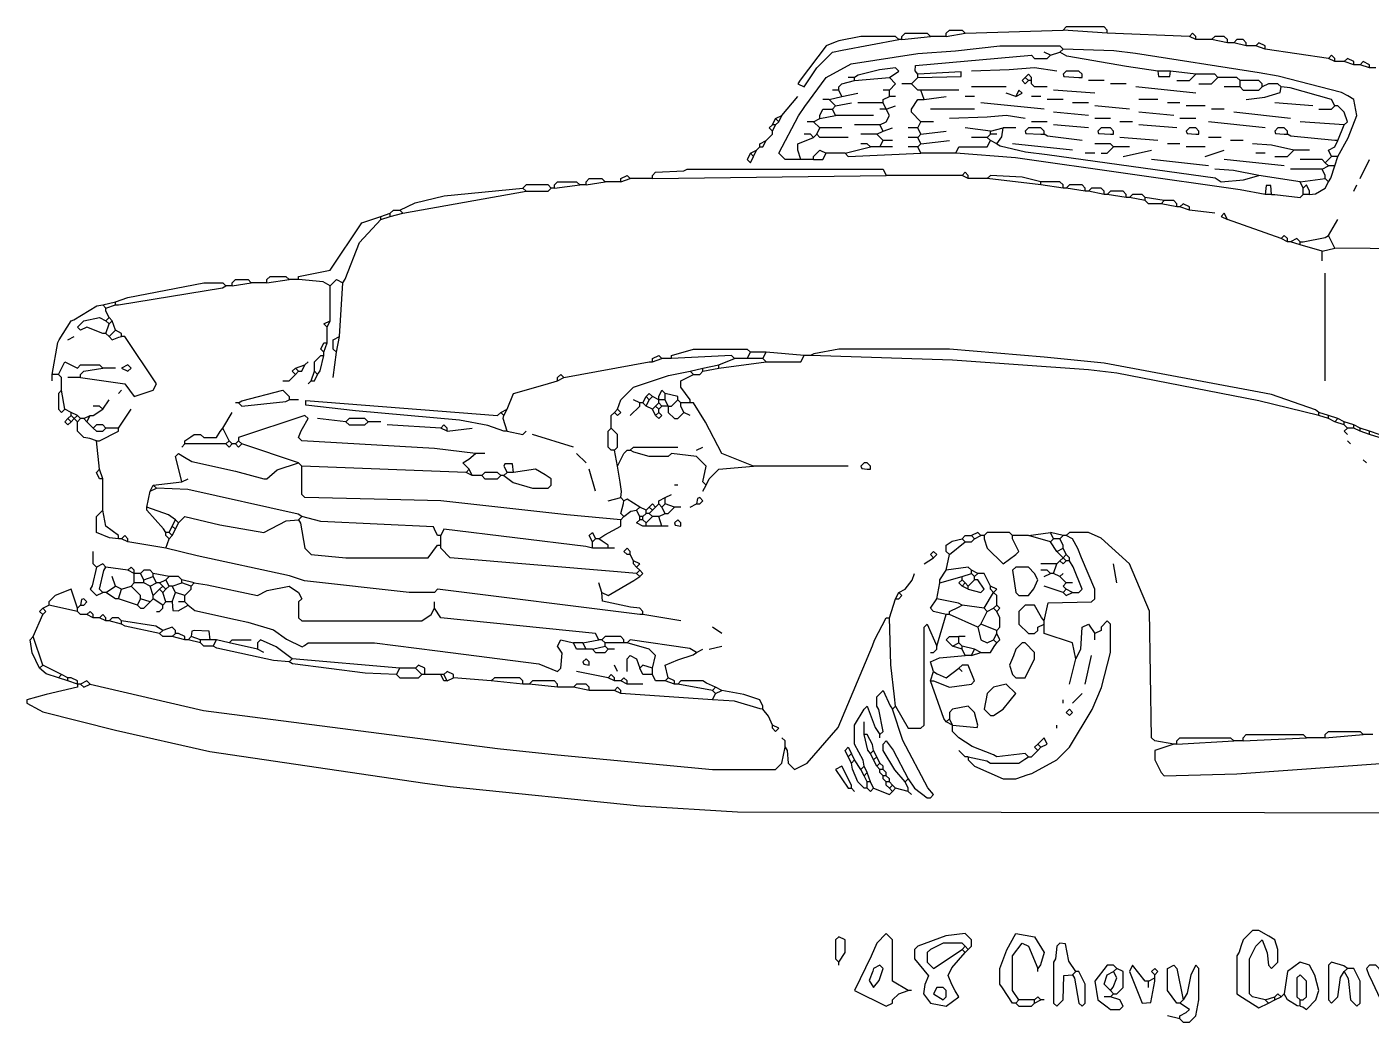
# Model space of a CAD drawing. Extents: x 11 to 752, y 55 to 370.
# Drawn here: x 11 to 436.5, y 55 to 370 of the extents above; entities that cross this region are included whole.
import ezdxf

# ---------------------------------------------------------------- set-up
doc = ezdxf.new("R2010")
doc.units = 0
doc.layers.get('0').update_dxf_attribs({"linetype": 'CONTINUOUS'})

msp = doc.modelspace()

# ---------------------------------------------------------------- linework, layer by layer
at = {"color": 7, "linetype": 'CONTINUOUS'}
for points in [[(287, 366), (286, 367), (275, 367), (268.06, 365.58), (266.9, 365.2), (264, 364), (255.8, 353.1), (255, 352), (257, 351), (261, 357), (266, 362), (269.076923, 362.615385), (287, 366)], [(288, 366), (287, 366)], [(288, 366), (288, 367), (289, 368), (296, 368), (297, 367)], [(288, 366), (297, 367)], [(302, 367), (297, 367)], [(302, 367), (302, 368), (303, 369), (307, 369), (308, 368)], [(302, 367), (308, 368)], [(308, 368), (339, 369)], [(353, 368), (353, 369), (352, 370), (340, 370), (339, 369)], [(353, 368), (339, 369)], [(379, 367), (353, 368)], [(381, 366), (381, 367), (380, 368), (379, 367)], [(381, 366), (379, 367)], [(386, 366), (381, 366)], [(391, 365), (391, 366), (390, 367), (387, 367), (386, 366)], [(391, 365), (386, 366)], [(397, 364), (397, 365), (396, 366), (394, 366), (393, 365)], [(256, 328), (255, 328), (251, 328), (249, 330), (255.230769, 341.846154), (257.230769, 344.846154), (264, 354), (271.9, 358.3), (293.035294, 361.541176), (304.964706, 362.458824), (319, 364), (338, 364), (339, 363)], [(335, 361), (333, 362)], [(335, 361), (338, 362)], [(338, 362), (339, 363)], [(369, 356), (359.044554, 357.445545), (340.176471, 360.705882), (338, 362)], [(426, 329), (429.2, 334.9), (432, 342), (431, 347), (429.1, 348.2), (427.1, 349.2), (407.076923, 354.384615), (401.067568, 355.405405), (361.946154, 361.569231), (355.053846, 362.430769), (339, 363)], [(393, 365), (391, 365)], [(397, 364), (393, 365)], [(400, 364), (397, 364)], [(403, 363), (403, 364), (401, 365), (400, 364)], [(403, 363), (400, 364)], [(423, 360), (403, 363)], [(293, 355), (292.2, 356.1), (292.25, 357.75), (329, 361), (330, 360), (334, 360), (335, 361)], [(425, 359), (425, 360), (424, 361), (423, 360)], [(425, 359), (423, 360)], [(428, 359), (425, 359)], [(431, 358), (431, 359), (429, 360), (428, 359)], [(431, 358), (428, 359)], [(433, 358), (431, 358)], [(436, 357), (436, 358), (434, 359), (433, 358)], [(436, 357), (433, 358)], [(273, 354), (271, 354)], [(284, 354), (287, 356), (286, 357), (280.923077, 356.384615), (274.1, 354.7), (273, 354)], [(273, 353), (273, 354)], [(273, 353), (284, 354)], [(284, 350), (286, 352), (284, 354)], [(291, 352), (293, 354)], [(293, 354), (306.75, 354.25), (306.75, 355.75), (293, 355)], [(293, 354), (293, 355)], [(337, 356), (330, 357), (321.964706, 356.458824), (310, 356)], [(327, 354), (326, 353), (327, 352), (328, 353)], [(329, 354), (328, 355), (327, 354)], [(328, 353), (327, 354)], [(329, 353), (329, 354)], [(345, 354), (345, 355), (344, 356), (340, 356), (339, 355), (339.25, 354.25), (344, 354), (345, 354)], [(373, 356), (369, 356)], [(369, 356), (369.25, 354.25), (372.75, 354.25), (373, 356)], [(381, 355), (373, 356)], [(375, 353), (379, 353), (381, 355)], [(388, 354), (387, 355), (381, 355)], [(382, 352), (386, 352), (388, 354)], [(395, 353), (394, 354), (388, 354)], [(438, 357), (436, 357)], [(268, 350), (266, 350)], [(268, 350), (268, 351), (269, 352), (273, 353)], [(269, 348), (268, 350)], [(269, 348), (274, 349)], [(284, 350), (282, 350)], [(284, 348), (284, 350)], [(291, 352), (288, 352)], [(294, 350), (293, 350), (291, 352)], [(306, 350), (294, 350)], [(295, 347), (294, 350)], [(321, 351), (310, 351)], [(324, 348), (321, 349)], [(324, 348), (326, 349), (325, 350), (324, 348)], [(329, 353), (328, 353)], [(334, 351), (330, 351), (329, 352), (329, 353)], [(349, 349), (336, 350)], [(352, 353), (347, 353)], [(359, 352), (354, 352)], [(381, 349), (362, 351)], [(395, 351), (390, 351)], [(395, 351), (395, 353)], [(402, 351), (402, 352), (401, 353), (395, 353)], [(395, 351), (396, 350), (401, 350), (402, 351)], [(397, 347), (402.823529, 347.705882), (407.75, 349.25), (408, 351)], [(408, 351), (407, 352), (404, 352), (402, 351)], [(425, 345), (424, 347), (410.9, 350.7), (408, 351)], [(250, 342), (255, 348)], [(265, 347), (263, 347)], [(265, 347), (269, 348)], [(266, 344), (267, 345)], [(267, 345), (272, 346)], [(282, 346), (274, 346)], [(282, 346), (282, 347), (284, 348)], [(283, 344), (282, 346)], [(283, 344), (286, 345)], [(286, 348), (284, 348)], [(294, 340), (291, 343), (291, 344), (293, 347), (295, 347)], [(295, 347), (302, 348)], [(311, 348), (308, 348)], [(333, 344), (313, 346)], [(332, 348), (329, 348)], [(339, 347), (334, 347)], [(347, 346), (342, 346)], [(360, 344), (349, 345)], [(369, 347), (363, 347)], [(376, 346), (372, 346)], [(384, 345), (378, 345)], [(418, 345), (406, 346)], [(420, 344), (424, 344), (425, 345)], [(428, 339), (429, 340), (428, 343), (426, 345), (425, 345)], [(247, 339), (248, 341)], [(248, 341), (250, 342)], [(249, 340), (248, 341)], [(249, 340), (250, 342)], [(260, 340), (262, 341)], [(262, 341), (262, 342), (263, 344), (266, 344)], [(262, 341), (267, 342)], [(267, 342), (266, 344)], [(279, 342), (267, 342)], [(283, 344), (281, 344)], [(281, 339), (283, 340), (284, 342), (283, 344)], [(311, 344), (297, 344)], [(327, 341), (321, 342), (314.964706, 341.458824), (303, 341)], [(347, 342), (336, 343)], [(354, 341), (349, 341)], [(374, 342), (363, 343)], [(381, 341), (376, 341)], [(390, 344), (386, 344)], [(411, 341), (393, 343)], [(245, 334), (247, 336), (247, 337)], [(247, 337), (246, 338), (247, 339)], [(248, 339), (247, 339)], [(247, 337), (248, 339)], [(248, 339), (249, 340)], [(260, 340), (258, 340)], [(262, 338), (260, 340)], [(261, 336), (262, 338)], [(269, 338), (262, 338)], [(281, 339), (273, 339)], [(280, 336), (282, 337)], [(282, 337), (281, 339)], [(282, 337), (285, 338)], [(293, 338), (290, 338)], [(293, 338), (294, 340)], [(294, 336), (293, 338)], [(298, 340), (294, 340)], [(294, 336), (302, 337)], [(316, 337), (308, 338)], [(316, 337), (320, 338)], [(316, 336), (316, 337)], [(318, 333), (319.6, 335.2), (320, 338)], [(324, 338), (320, 338)], [(333, 336), (333, 337), (332, 338), (328, 338), (327, 337), (327.25, 336.25), (332, 336), (333, 336)], [(334, 340), (329, 340)], [(347, 338), (336, 339)], [(355, 336), (355, 337), (354, 338), (351, 338), (350, 337), (350.25, 336.25), (354, 336), (355, 336)], [(361, 340), (357, 340)], [(375, 338), (363, 339)], [(382, 336), (382, 337), (381, 338), (379, 338), (378, 337), (378.25, 336.25), (381, 336), (382, 336)], [(403, 338), (385, 340)], [(410, 336), (410, 337), (409, 338), (407, 338), (406, 337), (406.25, 336.25), (409, 336), (410, 336)], [(428, 339), (414, 340)], [(426, 334), (428, 339)], [(242, 331), (243, 332)], [(243, 332), (243, 333), (245, 334)], [(243, 332), (244, 332), (245, 334)], [(256, 328), (255, 331), (255, 333), (260, 335)], [(260, 335), (259, 336), (257, 336)], [(260, 335), (261, 336)], [(271, 335), (262, 335), (261, 336)], [(270, 330), (278, 332)], [(280, 336), (275, 336)], [(278, 332), (277, 333), (275, 333)], [(281, 332), (278, 332)], [(282, 334), (280, 336)], [(281, 332), (282, 334)], [(285, 332), (281, 332)], [(285, 334), (282, 334)], [(293, 335), (290, 335)], [(293, 332), (290, 332)], [(293, 335), (294, 336)], [(294, 333), (293, 335)], [(293, 332), (294, 333)], [(294, 330), (293, 332)], [(294, 333), (303, 334)], [(305, 330), (306, 332), (315, 332), (316, 334)], [(315, 335), (310, 335)], [(315, 335), (316, 336)], [(316, 334), (315, 335)], [(318, 336), (316, 336)], [(318, 333), (316, 334)], [(318, 333), (319.1, 332.3), (327.053846, 330.430769), (333.946154, 329.569231), (387.1, 322.2), (389, 321), (396.076923, 321.615385), (401, 323)], [(342, 331), (323, 333)], [(345, 334), (334.067568, 335.405405), (333, 336)], [(355, 332), (354, 333), (349, 333)], [(351, 330), (353, 330), (355, 332)], [(360, 332), (355, 332)], [(369, 334), (357, 335)], [(376, 333), (372, 333)], [(384, 332), (378, 332)], [(389, 335), (385, 335)], [(396, 334), (392, 334)], [(412, 331), (404.94, 332.58), (399, 333)], [(426, 334), (425, 334), (411.06, 335.42), (410, 336)], [(424, 329), (423, 331), (425, 332), (426, 334)], [(240, 330), (239, 328), (240, 327), (241, 329)], [(240, 330), (242, 331)], [(241, 329), (240, 330)], [(241, 329), (242, 331)], [(260, 328), (256, 328)], [(260, 328), (260, 329), (262, 331), (264, 330)], [(260, 328), (261, 328), (263, 328), (264, 330)], [(270, 330), (264, 330)], [(270, 330), (271, 329), (294, 330)], [(305, 330), (294, 330)], [(403, 317), (395.067568, 318.405405), (323.946154, 328.569231), (305, 330)], [(349, 330), (346, 330)], [(358, 329), (367, 331)], [(385, 326), (367, 328)], [(384, 329), (390, 331)], [(409, 326), (390, 328)], [(403, 330), (400, 330)], [(406, 329), (410, 329), (412, 331)], [(417, 331), (412, 331)], [(422, 327), (421, 328), (414, 328)], [(422, 327), (424, 329)], [(426, 329), (424, 329)], [(425, 326), (426, 329)], [(433, 322), (436, 328)], [(209, 322), (209, 323), (210, 324), (218.955446, 324.445545), (220, 325), (282, 325), (283, 323)], [(309, 322), (309, 323), (308, 324), (307, 323)], [(401, 323), (392.94, 324.58), (387, 325)], [(421, 325), (411, 325)], [(421, 325), (423, 326)], [(422, 323), (421, 325)], [(423, 326), (422, 327)], [(425, 326), (423, 326)], [(423, 321), (423.8, 322.1), (425, 326)], [(177, 319), (176, 320), (169, 320), (168, 319)], [(178, 319), (178, 320), (179, 321), (185, 321), (186, 320)], [(178, 319), (186, 320)], [(188, 320), (186, 320)], [(188, 320), (188, 321), (189, 322), (193, 322), (194, 321)], [(188, 320), (194, 321)], [(199, 321), (194, 321)], [(199, 321), (199, 322), (201, 323), (202, 322)], [(199, 321), (202, 322)], [(209, 322), (202, 322)], [(209, 322), (283, 323)], [(307, 323), (283, 323)], [(309, 322), (307, 323)], [(315, 322), (309, 322)], [(332, 321), (326.067568, 322.405405), (316, 323), (315, 322)], [(332, 320), (315, 322)], [(332, 320), (332, 321)], [(339, 319), (339, 320), (338, 321), (332, 321)], [(339, 319), (332, 320)], [(346, 318), (346, 319), (345, 320), (341, 320), (340, 319)], [(414, 321), (401, 323)], [(405, 317), (404.75, 319.75), (403.25, 319.75), (403, 317)], [(414, 321), (422, 322)], [(415, 319), (414, 321)], [(417, 317), (417, 318), (416, 320), (415, 319)], [(417, 317), (418.9, 317.2), (422, 319), (423, 321)], [(422, 322), (422, 323)], [(423, 321), (422, 322)], [(431, 318), (432, 320)], [(129, 312), (133.9, 314.3), (143.053846, 316.569231), (168, 319)], [(130, 311), (169, 318)], [(169, 318), (168, 319)], [(169, 318), (176, 318), (177, 319)], [(178, 319), (177, 319)], [(340, 319), (339, 319)], [(346, 318), (340, 319)], [(347, 318), (346, 318)], [(352, 317), (352, 318), (351, 319), (348, 319), (347, 318)], [(352, 317), (347, 318)], [(353, 317), (352, 317)], [(359, 316), (359, 317), (358, 318), (354, 318), (353, 317)], [(359, 316), (353, 317)], [(360, 316), (359, 316)], [(365, 316), (364, 317), (361, 317), (360, 316)], [(365, 315), (360, 316)], [(365, 315), (365, 316)], [(371, 315), (365, 316)], [(370, 314), (366, 314), (365, 315)], [(370, 314), (371, 315)], [(375, 313), (375, 314), (374, 315), (371, 315)], [(405, 317), (403, 317)], [(405, 317), (406, 317), (414, 316), (415, 317)], [(415, 317), (415, 319)], [(417, 317), (415, 317)], [(123, 310), (126, 311)], [(126, 311), (127, 312), (129, 312)], [(126, 310), (126, 311)], [(126, 310), (130, 311)], [(130, 311), (129, 312)], [(375, 313), (370, 314)], [(376, 313), (375, 313)], [(379, 312), (379, 313), (377, 314), (376, 313)], [(379, 312), (376, 313)], [(387, 311), (379, 312)], [(391, 309), (390, 311), (389, 310), (391, 309)], [(97, 290), (97, 291), (107, 293), (117, 308), (123, 310)], [(111, 289), (111.8, 290.1), (116.247788, 301.783186), (123, 309)], [(123, 309), (123, 310)], [(123, 309), (126, 310)], [(408, 303), (391, 309)], [(423, 304), (426, 309)], [(410, 302), (410, 303), (409, 304), (408, 303)], [(410, 302), (408, 303)], [(414, 302), (413, 303), (411, 302)], [(414, 302), (415, 302), (421.911765, 303.352941), (423, 304)], [(425, 300), (423, 304)], [(411, 302), (410, 302)], [(414, 301), (411, 302)], [(414, 301), (414, 302)], [(421, 299), (414, 301)], [(421, 299), (425, 300)], [(421, 296), (421, 299)], [(526, 299), (425, 300)], [(76, 288), (76, 289), (77, 290), (81, 290), (82, 289)], [(87, 289), (87, 290), (88, 291), (93, 291), (94, 290)], [(87, 289), (94, 290)], [(97, 290), (94, 290)], [(107, 288), (104.835294, 289.258824), (97, 290)], [(107, 288), (109, 290), (111, 289)], [(422, 258), (422, 292)], [(39, 283), (42.911765, 284.352941), (67, 289), (73, 289), (74, 288)], [(39, 282), (40, 282), (72.932432, 287.405405), (74, 288)], [(76, 288), (74, 288)], [(76, 288), (82, 289)], [(87, 289), (82, 289)], [(107, 277), (107, 288)], [(110, 272), (111, 289)], [(19, 260), (20.8, 270.1), (21.2, 270.9), (25, 277), (25.82, 277.24), (33.1, 281.7), (35, 282)], [(35, 282), (39, 283)], [(36, 281), (35, 282)], [(36, 281), (39, 282)], [(36, 280), (36, 281)], [(39, 282), (39, 283)], [(36, 273), (35, 273), (30, 275), (28, 274), (27, 275), (29, 277), (34, 278), (36, 277)], [(37, 278), (36, 280)], [(36, 277), (37, 278)], [(37, 276), (36, 277)], [(38, 277), (37, 278)], [(37, 276), (38, 277)], [(39, 274), (38, 277)], [(106, 275), (105, 276), (107, 277)], [(106, 275), (107, 277)], [(36, 273), (37, 276)], [(37, 272), (36, 273)], [(37, 272), (39, 274)], [(41, 272), (41, 273), (39, 274)], [(106, 270), (106, 275)], [(24, 271), (26, 272)], [(28, 259), (42, 257), (45, 253), (51, 255), (52, 257), (42, 272), (41, 272)], [(37, 272), (38, 271), (40.1, 271.8), (41, 272)], [(105, 267), (104, 268), (105, 270), (106, 270)], [(105, 267), (106, 270)], [(109, 267), (108, 268), (108, 271), (110, 272)], [(109, 267), (110, 272)], [(21, 260), (23, 264), (27, 262), (28, 263), (34, 263), (35, 262)], [(99, 263), (100, 264)], [(102, 261), (102, 264), (104, 266), (105, 266)], [(103, 260), (103.8, 261.1), (105, 266)], [(105, 266), (105, 267)], [(108, 259), (109, 267)], [(181, 259), (208, 264), (209, 264)], [(209, 264), (209, 265), (211, 266), (212, 265)], [(209, 264), (212, 265)], [(215, 265), (212, 265)], [(215, 265), (215, 266), (222, 268), (239, 268), (240, 267)], [(235, 265), (234, 266), (215, 265)], [(230, 263), (235, 265)], [(230, 262), (245, 264)], [(239, 265), (235, 265)], [(239, 265), (240, 267)], [(244, 265), (239, 265)], [(245, 267), (240, 267)], [(244, 265), (245, 267)], [(245, 264), (244, 265)], [(257, 266), (245, 267)], [(245, 264), (256, 264), (257, 266)], [(259, 266), (257, 266)], [(420, 248), (418.9, 248.8), (404.923077, 253.615385), (401.076923, 254.384615), (351.95122, 263.560976), (333.040984, 265.45082), (303, 268), (268, 268), (260.053846, 266.569231), (259, 266)], [(420, 247), (400.923077, 251.615385), (356.053846, 260.430769), (347.04878, 261.439024), (303.989141, 264.511352), (259, 266)], [(21, 260), (19, 260)], [(19, 258), (19, 260)], [(22, 255), (22, 259), (21, 260)], [(28, 259), (28, 260), (29, 261), (35, 262)], [(39, 262), (35, 262)], [(43, 261), (44, 262), (43, 263), (41, 262), (43, 261)], [(92, 258), (94, 258), (96, 260)], [(96, 260), (95, 261), (96, 262)], [(96, 262), (99, 263)], [(97, 261), (96, 262)], [(96, 260), (97, 261)], [(97, 261), (98, 261), (99, 263)], [(101, 258), (102, 261)], [(101, 258), (102, 258), (103, 260)], [(103, 260), (102, 261)], [(179, 258), (179, 259), (180, 260), (181, 259)], [(198, 249), (199, 252), (203, 256), (214.088235, 259.647059), (221, 261)], [(221, 251), (221, 252), (218, 256), (218, 258), (222, 260)], [(221, 261), (225, 262)], [(222, 260), (221, 261)], [(222, 260), (224, 260), (225, 261)], [(225, 262), (230, 263)], [(225, 261), (225, 262)], [(225, 261), (230, 262)], [(230, 262), (230, 263)], [(28, 259), (24, 259)], [(100, 257), (101, 258)], [(163, 249), (165, 254), (175.1, 256.8), (179, 258)], [(179, 258), (181, 259)], [(22, 255), (21, 254), (21, 249), (22, 248), (23, 249)], [(23, 249), (22, 255)], [(35, 249), (37, 252)], [(40, 254), (41, 255)], [(78, 251), (79.088235, 251.647059), (92, 255), (94, 253), (94, 252)], [(78, 251), (79, 250), (92.95122, 251.439024), (94, 252)], [(97, 252), (94, 252)], [(163, 242), (162, 242), (156.9, 243.8), (147.967005, 245.538071), (115.044554, 248.445545), (99.25, 250.25), (99.25, 251.75), (160, 247), (161, 248)], [(205, 251), (203, 252)], [(206, 251), (207, 253)], [(209, 253), (208, 254), (207, 253)], [(208, 252), (207, 253)], [(207, 250), (208, 252)], [(208, 252), (209, 253)], [(211, 252), (209, 253)], [(211, 252), (211, 253), (212, 255), (213, 254)], [(213, 252), (211, 252)], [(211, 251), (211, 252)], [(213, 252), (213, 254)], [(217, 252), (217, 253), (213, 254)], [(214, 250), (213, 252)], [(214, 250), (215, 250), (217, 252)], [(218, 251), (217, 252)], [(25, 248), (23, 249)], [(24, 246), (25, 247)], [(25, 247), (25, 248)], [(27, 247), (25, 248)], [(26, 246), (25, 247)], [(26, 246), (27, 247)], [(28, 246), (27, 247)], [(29, 246), (31, 247)], [(30, 245), (31, 247)], [(31, 247), (32, 247), (35, 249)], [(35, 249), (34, 250), (32, 250)], [(40, 243), (44, 249)], [(73, 243), (76, 248)], [(78, 251), (77, 251)], [(153, 235), (139.977376, 236.524887), (98, 239), (97, 240), (97.8, 242.1), (98.2, 242.9), (100, 246), (99, 247), (78, 240), (78, 239)], [(161, 248), (163, 249)], [(162, 247), (161, 248)], [(163, 242), (161.8, 246.1), (162, 247)], [(162, 247), (163, 249)], [(196, 243), (196, 247), (197, 248)], [(197, 248), (198, 249)], [(197, 248), (198, 247), (199, 248), (198, 249)], [(202, 247), (205, 250), (205, 251)], [(206, 251), (205, 251)], [(207, 250), (206, 251)], [(209, 249), (207, 250)], [(209, 249), (210, 250)], [(210, 247), (209, 249)], [(210, 250), (211, 251)], [(211, 249), (210, 250)], [(210, 247), (211, 248)], [(210, 247), (211, 246), (212, 247), (211, 248)], [(212, 250), (211, 251)], [(211, 249), (212, 250)], [(211, 248), (211, 249)], [(214, 250), (212, 250)], [(214, 250), (214, 248), (216, 246), (217, 246), (219, 248)], [(221, 251), (218, 251)], [(218, 250), (218, 251)], [(219, 248), (218, 250)], [(221, 247), (219, 248)], [(241, 231), (231, 235), (225.8, 244.9), (222, 251), (221, 251)], [(420, 247), (420, 248)], [(423, 247), (420, 248)], [(423, 246), (420, 247)], [(423, 246), (423, 247)], [(426, 246), (423, 247)], [(24, 246), (23, 245), (24, 244), (25, 245)], [(25, 245), (24, 246)], [(25, 245), (26, 246)], [(27, 245), (26, 246)], [(27, 245), (28, 246)], [(33, 239), (30.9, 239.7), (29, 240), (27, 242), (27, 245)], [(29, 246), (28, 246)], [(30, 245), (29, 246)], [(32, 243), (30, 245)], [(36, 243), (35, 244), (33, 244), (32, 243)], [(32, 243), (33, 242), (35, 242), (36, 243)], [(33, 239), (34, 239), (40, 242), (40, 243)], [(40, 243), (36, 243)], [(61, 238), (61, 239), (62.9, 240.2), (64, 241), (66, 241), (67, 240), (71, 240), (72.2, 241.9), (73, 243)], [(75, 239), (73, 243)], [(112, 245), (103, 246)], [(119, 245), (118, 246), (113, 246), (112, 245)], [(112, 245), (113, 244), (118, 244), (119, 245)], [(123, 245), (119, 245)], [(142, 243), (125, 244)], [(144, 242), (144, 243), (143, 244), (142, 243)], [(144, 242), (142, 243)], [(144, 242), (152, 243)], [(197, 236), (196, 236), (195, 237), (195, 242), (196, 243)], [(197, 236), (198, 237), (198, 241), (196, 243)], [(425, 245), (423, 246)], [(425, 245), (426, 246)], [(428, 244), (425, 245)], [(428, 245), (426, 246)], [(428, 244), (428, 245)], [(431, 244), (428, 245)], [(429, 243), (428, 244)], [(429, 241), (428, 242), (429, 243)], [(431, 243), (429, 243)], [(431, 243), (431, 244)], [(433, 243), (431, 244)], [(433, 242), (431, 243)], [(433, 242), (433, 243)], [(436, 242), (433, 243)], [(34, 230), (33, 239)], [(74, 238), (75, 239)], [(76, 238), (75, 239)], [(77, 238), (78, 239)], [(79, 238), (78, 239)], [(163, 242), (168, 241), (169, 242)], [(184, 237), (171, 241)], [(430, 238), (429, 239)], [(436, 241), (433, 242)], [(436, 241), (436, 242)], [(439, 241), (436, 242)], [(439, 240), (436, 241)], [(60, 226), (59.352941, 229.088235), (58, 234), (59, 235), (60.846154, 233.769231), (63.2, 232.4), (77.076923, 229.384615), (86, 227), (87, 227), (90.18, 229.76), (97, 232)], [(60, 237), (61, 238)], [(74, 238), (61, 238)], [(74, 238), (75, 237), (76, 238)], [(77, 238), (76, 238)], [(77, 238), (78, 237), (79, 238)], [(97, 232), (79, 238)], [(151, 230), (149, 232), (150.846154, 233.230769), (153, 235)], [(156, 235), (153, 235)], [(188, 232), (185, 235)], [(198, 231), (197, 236)], [(198, 231), (200, 235), (201, 236), (202, 236)], [(202, 236), (203, 237), (217, 237)], [(226, 225), (225, 226), (226, 231), (223, 234), (215, 235), (214, 234), (208, 234), (203.076923, 235.384615), (202, 236)], [(223, 236), (225, 237)], [(35, 227), (34, 227), (33, 229), (34, 230)], [(35, 227), (34, 230)], [(98, 231), (97, 232)], [(150, 229), (98, 231)], [(199, 214), (181.962069, 215.544828), (142, 220), (120.979245, 220.522642), (99, 221), (98, 222), (98, 231)], [(150, 229), (151, 230)], [(152, 228), (151, 230)], [(165, 229), (164.75, 231.75), (162.25, 231.75), (162, 231), (163, 229)], [(162, 228), (164.9, 225.8), (171, 224), (176, 224), (177, 225), (177, 227), (175.1, 228.2), (172, 230), (165, 229)], [(191, 223), (189, 230)], [(199, 221), (199.2, 222.9), (198.8, 225.9), (198, 231)], [(226, 225), (227, 227), (230, 230), (241, 231)], [(271, 231), (241, 231)], [(278, 230), (278, 231), (277, 232), (276, 232), (275, 231), (275.25, 230.25), (277, 230), (278, 230)], [(435, 232), (434, 233)], [(35, 217), (35, 227)], [(51, 225), (60, 226)], [(60, 226), (62, 227)], [(152, 228), (150, 229)], [(155, 228), (152, 228)], [(161, 228), (160, 229), (156, 229), (155, 228)], [(155, 228), (156, 227), (160, 227), (161, 228)], [(162, 228), (161, 228)], [(162, 228), (163, 229)], [(165, 229), (163, 229)], [(49, 218), (50, 223)], [(50, 223), (51, 225)], [(50, 223), (52, 224)], [(52, 224), (51, 225)], [(98, 215), (96.9, 215.8), (61.959016, 223.54918), (52, 224)], [(213, 221), (215, 222)], [(217, 225), (216, 225)], [(225, 223), (226, 225)], [(58, 214), (55.8, 215.6), (49, 218)], [(55, 210), (54.2, 211.1), (49, 217), (49, 218)], [(195, 220), (199, 221)], [(200, 220), (199, 221)], [(200, 215), (199, 216), (199.8, 219.1), (200, 220)], [(205, 218), (201, 220.5), (200, 220)], [(204, 217), (205, 218)], [(207, 217), (205, 218)], [(207, 217), (208, 218)], [(210, 218), (209, 219), (208, 218)], [(209, 217), (208, 218)], [(209, 217), (210, 218)], [(210, 218), (211, 219)], [(211, 219), (211, 220), (213, 221)], [(212, 218), (211, 219)], [(212, 218), (213, 219)], [(213, 216), (212, 218)], [(213, 219), (213, 221)], [(216, 218), (213, 219)], [(213, 216), (214, 216), (216, 218)], [(218, 218), (216, 218)], [(221, 218), (223, 219)], [(223, 219), (224, 219), (225, 220), (224, 221), (223.25, 220.75), (223, 219)], [(40, 208), (37.1, 208.3), (33, 210), (33, 215), (35, 217)], [(40, 208), (40, 209), (36, 212), (35, 217)], [(57, 212), (58, 214)], [(59, 213), (58, 214)], [(58, 211), (59, 213)], [(59, 213), (61, 215), (72.067568, 212.405405), (86, 210), (93.076923, 213.615385), (97, 214)], [(97, 214), (98, 215)], [(97, 214), (97.58, 212.94), (99, 205), (101, 203), (112, 202), (138, 202), (141, 206), (142, 206)], [(142, 209), (141, 209), (140, 211), (139.75, 211.75), (104.017808, 213.480822), (98, 215)], [(192, 208), (193.9, 209.2), (199, 212), (199, 214)], [(199, 214), (200, 215)], [(200, 215), (202.153846, 216.769231), (204, 217)], [(205, 215), (204, 217)], [(207, 212), (206, 212), (204, 213), (205, 214)], [(206, 215), (205, 215)], [(205, 214), (205, 215)], [(206, 214), (205, 214)], [(206, 215), (207, 216)], [(206, 214), (206, 215)], [(207, 213), (206, 214)], [(207, 216), (207, 217)], [(208, 216), (207, 216)], [(207, 213), (209, 215)], [(207, 212), (207, 213)], [(208, 216), (209, 217)], [(209, 215), (208, 216)], [(211, 215), (209, 215)], [(211, 215), (213, 216)], [(212, 212), (211, 215)], [(218, 212), (218, 213), (217, 214), (216, 213), (216.25, 212.25), (218, 212)], [(43, 207), (43, 208), (42, 209), (41, 208)], [(56, 210), (55, 210)], [(55, 209), (55, 210)], [(56, 208), (55, 209)], [(56, 210), (57, 212)], [(57, 209), (56, 210)], [(56, 208), (57, 209)], [(58, 211), (57, 212)], [(57, 209), (58, 211)], [(190, 205), (187.955446, 205.554455), (143, 211), (142, 209)], [(142, 206), (142, 209)], [(190, 207), (189, 209), (190, 210), (191, 208)], [(212, 212), (207, 212)], [(214, 212), (212, 212)], [(307, 208), (308, 209), (310, 209)], [(313, 209), (312, 210), (310, 209)], [(311, 208), (310, 209)], [(311, 208), (313, 209)], [(314, 209), (313, 209)], [(323, 209), (322, 210), (315, 210), (314, 209)], [(314, 209), (314, 208), (315, 205), (320, 200), (324, 203), (325, 204), (323, 208)], [(328, 209), (323, 209)], [(323, 208), (323, 209)], [(328, 209), (335, 210)], [(335, 207), (328, 209)], [(333, 182), (334.25, 187.75), (348, 188), (349, 189), (349, 192), (344.8, 201.9), (343.7, 204.9), (342, 208), (340, 209)], [(339, 209), (335, 210)], [(336, 208), (335, 210)], [(338, 208), (339, 209)], [(340, 209), (339, 209)], [(374, 143), (368, 144), (367, 145), (366.352941, 185.088235), (360, 200), (351.1, 208.2), (347, 210), (341, 210), (340, 209)], [(41, 208), (40, 208)], [(43, 207), (41, 208)], [(55, 205), (43, 207)], [(55, 205), (56, 208)], [(206, 184), (205, 184), (141, 192), (140, 191), (132, 191), (98.911765, 194.647059), (94.1, 196.2), (64.923077, 202.615385), (55, 205)], [(204, 197), (197.959016, 197.54918), (145, 202), (142, 205), (142, 206)], [(190, 207), (191, 208)], [(190, 205), (190, 207)], [(195, 205), (190, 205)], [(192, 208), (191, 208)], [(195, 205), (195, 206), (193.1, 207.2), (192, 208)], [(197, 205), (195, 205)], [(202, 203), (201, 203), (200, 204), (201, 205), (202, 204)], [(303, 203), (302, 204), (302, 206), (303.9, 207.2), (307, 208)], [(303, 203), (308, 207)], [(308, 207), (307, 208)], [(308, 207), (310, 207), (311, 208)], [(335, 207), (336, 208)], [(337, 204), (335, 207)], [(338, 208), (336, 208)], [(337, 204), (339, 205)], [(339, 206), (338, 208)], [(339, 205), (339, 206)], [(340, 203), (339, 205)], [(33, 199), (32, 200), (32, 204)], [(36, 199), (35, 200), (33, 199)], [(202, 203), (202, 204)], [(203, 201), (202, 203)], [(203, 200), (203, 201)], [(204, 199), (205, 200), (203, 201)], [(204, 199), (203, 200)], [(295, 200), (298, 202)], [(298, 202), (299, 203), (298, 204), (297, 203), (298, 202)], [(302, 198), (303, 203)], [(337, 200), (332, 200)], [(336, 197), (337, 200)], [(339, 202), (337, 204)], [(337, 200), (338, 201)], [(338, 201), (339, 202)], [(338, 201), (339, 200), (340, 201)], [(339, 202), (340, 203)], [(340, 201), (339, 202)], [(341, 202), (340, 203)], [(341, 201), (340, 201)], [(341, 201), (341, 202)], [(342, 191), (344, 191), (345, 192), (342.2, 199.1), (341, 201)], [(356, 194), (355, 200)], [(33, 199), (31.7, 193.1), (31, 192), (33, 190), (35, 191)], [(35, 191), (34, 192), (35.352941, 197.911765), (36, 199)], [(43, 198), (36, 199)], [(39, 193), (38, 196)], [(45, 197), (45, 198), (44, 199), (43, 198)], [(45, 197), (43, 198)], [(47, 197), (45, 197)], [(45, 194), (45, 197)], [(51, 197), (50, 198), (48, 198), (47, 197)], [(48, 195), (47, 197)], [(48, 195), (51, 196)], [(51, 196), (51, 197)], [(56, 196), (51, 197)], [(52, 194), (51, 196)], [(55, 195), (56, 196)], [(60, 195), (59, 196), (56, 196)], [(193, 191), (195, 190), (203.1, 194.8), (205, 196)], [(205, 198), (204, 199)], [(204, 197), (205, 198)], [(205, 196), (204, 197)], [(205, 196), (206, 197), (205, 198)], [(287, 191), (289, 192), (291.2, 194.9), (292, 197)], [(300, 194), (300, 195), (302, 198)], [(300, 194), (307, 196)], [(310, 198), (309, 199), (302, 198)], [(307, 196), (310, 197)], [(307, 195), (307, 196)], [(310, 197), (310, 198)], [(312, 197), (310, 198)], [(311, 196), (310, 197)], [(311, 196), (312, 197)], [(311, 195), (311, 196)], [(316, 193), (314, 197), (312, 197)], [(328, 190), (329.769231, 192.153846), (331, 195), (330, 197), (328, 199), (324, 199), (323, 198), (324, 191), (325, 190), (328, 190)], [(335, 197), (334, 198), (332, 198)], [(333, 196), (335, 197)], [(336, 197), (335, 197)], [(338, 196), (336, 197)], [(338, 196), (339, 197)], [(27, 186), (25, 192), (20, 190), (18, 188), (18, 187)], [(36, 191), (39, 193)], [(41, 192), (39, 193)], [(40, 189), (41, 192)], [(41, 192), (44, 193)], [(44, 193), (45, 194)], [(47, 189), (47, 190), (44, 193)], [(48, 194), (45, 194)], [(48, 194), (48, 195)], [(50, 193), (48, 194)], [(50, 193), (52, 194)], [(51, 190), (50, 193)], [(51, 190), (53, 192)], [(53, 194), (52, 194)], [(53, 194), (55, 195)], [(54, 193), (53, 194)], [(53, 192), (54, 193)], [(54, 191), (53, 192)], [(55, 192), (54, 193)], [(54, 191), (55, 192)], [(56, 193), (55, 195)], [(55, 192), (56, 193)], [(57, 193), (56, 193)], [(57, 193), (60, 194)], [(58, 191), (57, 193)], [(60, 194), (60, 195)], [(64, 194), (60, 195)], [(63, 193), (60, 194)], [(61, 190), (63, 192), (63, 193)], [(63, 193), (64, 194)], [(64, 194), (68.088235, 193.352941), (84, 190), (87.088235, 191.647059), (94, 193), (97, 191), (98, 189), (97, 188), (97, 183), (98, 182), (136, 182), (139, 184), (140, 186)], [(193, 191), (192, 194)], [(299, 189), (300, 194)], [(307, 193), (306, 194), (307, 195)], [(308, 194), (307, 195)], [(307, 193), (308, 194)], [(309, 192), (307, 193)], [(309, 193), (308, 194)], [(309, 193), (311, 195)], [(309, 192), (313, 191), (314, 192), (312, 195), (311, 195)], [(309, 192), (309, 193)], [(316, 192), (316, 193)], [(317, 191), (318, 192), (316, 193)], [(317, 191), (316, 192)], [(339, 191), (333, 193)], [(339, 191), (340, 192)], [(342, 191), (340, 192)], [(28, 187), (29, 187), (30, 188), (29, 189), (28.25, 188.75), (28, 187)], [(36, 191), (35, 191)], [(40, 189), (39, 189), (36, 191)], [(46, 187), (40, 189)], [(46, 187), (47, 189)], [(46, 187), (47, 186), (48, 186), (50, 188)], [(50, 188), (47, 189)], [(50, 188), (51, 189)], [(51, 189), (51, 190)], [(54, 187), (51, 189)], [(55, 188), (54, 191)], [(54, 187), (55, 188)], [(57, 188), (55, 188)], [(57, 188), (58, 191)], [(57, 188), (57.25, 185.25), (58.9, 185.2), (62, 187)], [(61, 190), (58, 191)], [(61, 188), (59, 188)], [(61, 188), (61, 190)], [(62, 187), (61, 188)], [(140, 186), (140, 188)], [(206, 184), (206, 185), (205, 186), (202.088235, 186.352941), (193.25, 188.25), (193, 191)], [(284, 183), (286, 189)], [(286, 189), (287, 191)], [(286, 189), (287, 189), (288, 190), (287, 191)], [(302, 184), (298, 185), (297, 186), (299, 189)], [(307, 187), (305.911765, 187.647059), (299, 189)], [(314, 186), (317, 191)], [(318, 187), (318, 190), (317, 191)], [(339, 191), (340, 190), (342, 191)], [(13, 177), (16, 184)], [(16, 184), (15, 185), (16, 186)], [(16, 186), (18, 187)], [(16, 184), (17, 185), (16, 186)], [(27, 185), (18, 187)], [(27, 186), (28, 187)], [(27, 185), (27, 186)], [(30, 184), (28, 184), (27, 185)], [(32, 183), (32, 184), (31, 185), (30, 184)], [(32, 183), (30, 184)], [(34, 183), (32, 183)], [(36, 182), (36, 183), (35, 184), (34, 183)], [(36, 182), (34, 183)], [(41, 182), (40, 183), (38, 183), (37, 182)], [(52, 185), (53, 185), (54, 186), (54, 187)], [(62, 187), (64.153846, 185.230769), (77.076923, 182.384615), (80.923077, 181.615385), (89.1, 179.2), (93.18, 176.24), (98.1, 173.8), (98.9, 174.2), (100, 175), (121, 175), (140.955446, 172.554455), (173.088235, 168.352941), (179, 166), (180, 167), (180.4, 171.8), (179, 174), (180, 176), (184, 175)], [(192, 176), (191, 178), (142, 183), (140, 186)], [(218, 182), (206, 184)], [(251, 142), (251.615385, 140.923077), (252, 137), (254, 135), (258, 137), (267.754098, 148.204918), (278.7, 174.1), (279.3, 175.9), (283, 183), (284, 183)], [(286, 155), (285.647059, 157.911765), (284.464602, 168.030973), (284, 183)], [(299, 174), (302, 184)], [(303, 184), (302, 184)], [(303, 184), (303, 185), (305.9, 186.3), (307, 187)], [(312, 180), (303, 184)], [(314, 186), (307, 187)], [(313, 181), (315, 185)], [(315, 185), (314, 186)], [(315, 185), (317, 186)], [(317, 186), (318, 187)], [(318, 185), (317, 186)], [(318, 185), (319, 186), (318, 187)], [(318, 179), (319, 180), (319, 183), (318, 185)], [(333, 182), (332.2, 183.1), (330, 187), (327, 187), (325, 185), (325, 181), (328, 178), (330, 178), (331, 179), (331, 180), (333, 181)], [(37, 182), (36, 182)], [(41, 181), (37, 182)], [(41, 181), (41, 182)], [(54, 179), (51.811321, 180.339623), (41, 182)], [(53, 178), (42.088235, 180.352941), (41, 181)], [(53, 178), (54, 179)], [(58, 178), (58, 179), (57, 180), (54, 179)], [(69, 176), (68.75, 178.75), (64, 179), (63.25, 178.75), (63, 177)], [(231, 178), (228, 180)], [(286, 155), (290, 148), (294, 148), (295, 149), (295, 180), (296, 181), (299, 174)], [(309, 139), (309, 138), (311, 136), (320, 132), (324, 132), (327.911765, 133.352941), (329.1, 133.7), (337, 138), (341, 142), (348.2, 153.9), (351.2, 160.9), (354, 172), (354, 181), (353, 182), (351, 180), (351, 179), (349, 178)], [(312, 180), (313, 181)], [(312, 180), (313, 176), (315, 175), (317, 176)], [(318, 179), (313, 181)], [(318, 178), (318, 179)], [(333, 181), (333, 182)], [(343, 170), (342, 175), (333, 178), (333, 181)], [(343, 170), (344.569231, 173.053846), (345, 180), (347, 181), (349, 178)], [(15, 167), (12.647059, 171.911765), (12, 176), (13, 177)], [(16, 168), (13, 177)], [(57, 177), (54, 177), (53, 178)], [(57, 177), (58, 178)], [(61, 176), (57, 177)], [(61, 176), (61, 177), (59, 178), (58, 178)], [(62, 176), (61, 176)], [(62, 176), (63, 177)], [(66, 175), (62, 176)], [(66, 176), (63, 177)], [(69, 176), (66, 176)], [(66, 175), (66, 176)], [(70, 174), (67, 174), (66, 175)], [(71, 176), (69, 176)], [(70, 174), (71, 176)], [(75, 175), (71, 176)], [(75, 175), (76, 176), (82, 176)], [(84, 173), (75, 175)], [(95, 170), (89.9, 173.8), (85, 176), (84, 175), (84, 173)], [(187, 175), (184, 175)], [(188, 173), (187, 173), (185, 173), (184, 175)], [(187, 175), (192, 176)], [(188, 173), (187, 175)], [(193, 176), (192, 176)], [(200, 175), (200, 176), (199, 177), (194, 177), (193, 176)], [(194, 175), (193, 176)], [(200, 175), (194, 175)], [(201, 175), (200, 175)], [(223, 172), (220.823529, 173.294118), (202, 176), (201, 175)], [(209, 167), (210, 171), (208, 173), (201, 175)], [(304, 174), (302, 176), (303, 177), (306, 177)], [(304, 174), (306, 175)], [(308, 177), (306, 177)], [(306, 175), (306, 177)], [(307, 174), (306, 175)], [(313, 172), (316, 172), (317.2, 173.9), (318, 175)], [(317, 176), (318, 178)], [(318, 175), (317, 176)], [(318, 175), (319, 176), (318, 178)], [(327, 164), (330, 170), (330, 172), (327, 175), (326, 175), (324, 173), (323.3, 170.9), (322, 168), (323, 165), (324, 164), (327, 164)], [(349, 176), (349, 178)], [(94, 169), (89.067568, 169.405405), (71.088235, 173.352941), (70, 174)], [(86, 172), (84, 173)], [(190, 173), (188, 173)], [(190, 173), (194, 174)], [(190, 173), (191, 172), (194, 172), (195, 173)], [(195, 173), (194, 174)], [(197, 173), (195, 173)], [(201, 166), (201, 170), (202, 171), (204, 170), (205, 167)], [(214, 164), (213, 168), (217.088235, 169.647059), (221.9, 171.2), (223, 172)], [(223, 172), (225, 173)], [(227, 173), (231, 174)], [(297, 172), (298, 172), (299, 173), (299, 174)], [(298, 166), (297, 169), (299.9, 170.3), (308, 171)], [(307, 173), (304, 174)], [(307, 173), (307, 174)], [(311, 173), (307, 174)], [(308, 171), (307, 173)], [(310, 171), (308, 171)], [(310, 171), (311, 173)], [(310, 171), (313, 172)], [(313, 172), (311, 173)], [(346, 162), (348, 171)], [(15, 167), (16, 168)], [(21, 164), (17.153846, 165.230769), (15, 167)], [(22, 165), (16, 168)], [(94, 169), (95, 170)], [(128, 165), (118.040984, 165.45082), (95.076923, 168.384615), (94, 169)], [(129, 167), (95, 170)], [(128, 165), (129, 167)], [(134, 167), (129, 167)], [(137, 165), (137, 167), (135, 168), (134, 167)], [(136, 165), (134, 167)], [(146, 164), (146, 165), (144, 166), (143, 165)], [(195, 164), (185, 166)], [(189, 168), (189, 169), (188, 170), (187, 169), (187.25, 168.25), (189, 168)], [(198, 166), (197, 168)], [(209, 167), (206, 168), (205, 167)], [(209, 165), (208, 165), (206, 165), (205, 167)], [(209, 165), (209, 167)], [(297, 163), (298, 163), (303, 161), (310, 162), (311, 163), (309, 168), (307, 168), (306, 167)], [(297, 163), (298, 166)], [(298, 166), (299.1, 165.2), (302, 164), (306, 167)], [(307, 166), (306, 167)], [(341, 162), (343, 170)], [(27, 162), (27, 161), (17.088235, 158.647059), (11, 157), (11, 156), (14.9, 153.8), (16.1, 153.2), (39.088235, 147.352941), (68.911765, 140.647059), (136.94, 130.58), (144.946154, 129.569231), (205.029183, 123.466926), (235.970817, 121.533074), (653, 121), (719.946154, 124.430769), (731.9, 127.3), (737, 130), (737, 131)], [(21, 164), (22, 165)], [(24, 163), (21, 164)], [(24, 164), (22, 165)], [(24, 163), (24, 164)], [(27, 162), (27, 163), (25, 164), (24, 164)], [(27, 162), (24, 163)], [(28, 162), (27, 162)], [(31, 162), (30, 163), (28, 162)], [(28, 162), (29, 161), (31, 162)], [(31, 162), (66.932432, 153.594595), (159.946154, 141.569231), (178.959016, 139.54918), (228, 135), (248, 135), (250, 137), (251, 142)], [(128, 165), (129, 164), (135, 164), (136, 165)], [(137, 165), (136, 165)], [(142, 165), (137, 165)], [(143, 165), (142, 165)], [(144, 163), (143, 163), (142, 165)], [(144, 163), (143, 165)], [(144, 163), (146, 164)], [(158, 163), (146, 164)], [(168, 162), (168, 163), (167, 164), (159, 164), (158, 163)], [(168, 162), (158, 163)], [(170, 162), (168, 162)], [(179, 161), (179, 162), (178, 163), (171, 163), (170, 162)], [(179, 161), (170, 162)], [(189, 160), (189, 161), (188, 162), (185, 162), (184, 161)], [(197, 163), (197, 164), (196, 165), (195, 164)], [(197, 163), (195, 164)], [(199, 163), (197, 163)], [(201, 162), (201, 163), (200, 164), (199, 163)], [(201, 162), (199, 163)], [(206, 162), (201, 162)], [(213, 163), (210, 163), (209, 165)], [(213, 163), (214, 164)], [(216, 162), (213, 163)], [(216, 162), (216, 163), (214, 164)], [(217, 162), (216, 162)], [(229, 161), (226.1, 162.3), (225, 163), (218, 163), (217, 162)], [(228, 160), (217, 162)], [(302, 150), (301.2, 151.1), (297, 163)], [(317, 152), (320, 154), (322.230769, 156.846154), (324, 159), (321, 162), (317, 161), (315, 159), (314, 154), (316, 152), (317, 152)], [(184, 161), (179, 161)], [(189, 160), (184, 161)], [(197, 160), (189, 160)], [(199, 159), (199, 160), (198, 161), (197, 160)], [(199, 159), (197, 160)], [(228, 157), (199, 159)], [(228, 160), (229, 161)], [(229, 159), (228, 160)], [(228, 157), (229, 159)], [(231, 160), (229, 161)], [(229, 159), (231, 160)], [(244, 154), (244, 155), (243, 157), (237.911765, 158.647059), (231, 160)], [(281, 146), (282, 147), (280.647059, 153.911765), (280, 155), (280, 158), (282, 160), (284.3, 155.1), (285, 154)], [(342, 156), (345, 159)], [(244, 154), (243.1, 154.2), (234.94, 156.58), (228, 157)], [(247, 149), (245.769231, 151.846154), (244, 154)], [(276, 136), (275.7, 137.9), (273, 143), (273, 149), (276, 154), (277, 155), (279.517241, 148.206897), (281, 146)], [(285, 154), (286, 155)], [(290, 132), (292, 129), (296, 126), (297, 126), (298, 127), (296.230769, 129.153846), (288.3, 144.1), (285, 154)], [(304, 149), (311.75, 148.25), (312, 149), (311, 153), (309, 155), (304, 154), (303, 153), (303, 151)], [(339, 156), (339, 157)], [(341, 152), (342, 153), (341, 154), (340, 153), (341, 152)], [(247, 148), (247, 149)], [(247, 148), (248, 147), (249, 148), (247, 149)], [(276, 146), (276, 150)], [(302, 150), (303, 151)], [(304, 149), (302, 150)], [(304, 149), (303, 151)], [(328, 139), (327, 140), (318, 139), (316.923077, 139.615385), (310.18, 142.24), (306, 145), (304, 147), (304, 149)], [(337, 148), (337, 149)], [(251, 142), (251, 144), (250, 145)], [(279, 141), (278.7, 142.9), (277, 146), (276, 146)], [(278, 140), (277.2, 141.1), (276, 146)], [(281, 145), (281, 146)], [(332, 142), (334, 143), (333, 145), (331, 143)], [(375, 143), (375, 144), (376, 145), (392, 145), (393, 144)], [(396, 144), (396, 145), (397, 146), (415, 146), (416, 145)], [(396, 144), (416, 145)], [(422, 145), (416, 145)], [(422, 145), (422, 146), (423, 147), (433, 147), (434, 146)], [(422, 145), (434, 146)], [(437, 146), (434, 146)], [(271, 139), (270, 141), (271, 142), (272, 140)], [(278, 140), (279, 141)], [(280, 139), (279, 141)], [(289, 131), (285.769231, 134.846154), (282, 141), (282, 143), (283, 144), (285.2, 141.1), (290, 132)], [(309, 139), (308, 139), (306, 141)], [(328, 139), (329, 139), (331, 141)], [(331, 141), (330, 142), (331, 143)], [(332, 142), (331, 143)], [(331, 141), (332, 142)], [(374, 143), (368, 141), (368, 138), (370, 134), (371, 133), (394.035294, 133.541176), (504.024862, 141.527624), (543, 144), (558, 144), (559, 143), (570, 144)], [(375, 143), (374, 143)], [(375, 143), (393, 144)], [(396, 144), (393, 144)], [(271, 139), (272, 140)], [(272, 137), (271, 139)], [(273, 138), (272, 140)], [(272, 137), (273, 138)], [(277, 129), (276, 129), (274, 131), (272.3, 135.1), (272, 137)], [(275, 135), (273, 138)], [(279, 138), (278, 140)], [(279, 138), (280, 139)], [(280, 136), (279, 138)], [(281, 137), (280, 139)], [(280, 136), (281, 137)], [(282, 136), (281, 137)], [(309, 139), (314.911765, 137.647059), (316, 137), (325, 137), (326.9, 138.2), (328, 139)], [(272, 129), (272, 130), (269, 136), (267, 135), (271, 129), (272, 129)], [(275, 135), (276, 136)], [(276, 133), (275, 135)], [(277, 134), (276, 136)], [(276, 133), (277, 134)], [(277, 131), (276, 133)], [(278, 131), (277, 134)], [(281, 135), (280, 136)], [(282, 135), (281, 135)], [(281, 134), (281, 135)], [(282, 133), (281, 134)], [(282, 135), (282, 136)], [(283, 134), (282, 135)], [(283, 133), (282, 133)], [(282, 132), (282, 133)], [(283, 131), (282, 132)], [(283, 133), (283, 134)], [(284, 132), (283, 133)], [(284, 131), (284, 132)], [(289, 131), (290, 132)], [(273, 128), (272, 129)], [(278, 131), (277, 131)], [(277, 129), (277, 131)], [(277, 129), (278, 128), (279, 129)], [(279, 129), (278, 131)], [(279, 129), (284, 127), (285, 128)], [(284, 131), (283, 131)], [(283, 130), (283, 131)], [(284, 129), (283, 130)], [(285, 130), (284, 131)], [(284, 129), (285, 130)], [(285, 128), (284, 129)], [(286, 129), (285, 130)], [(285, 128), (286, 129)], [(290, 128), (286, 129)], [(290, 129), (289, 131)], [(290, 128), (290, 129)], [(291, 127), (290, 128)], [(268, 74), (270, 77), (270, 81), (268, 82), (267, 81), (267, 75), (268, 74)], [(290, 65), (285, 68), (285, 81), (283, 83), (280, 80), (278.2, 75.9), (273, 65), (283, 60), (285, 61), (285, 62), (287, 64), (290, 65)], [(309, 78), (310, 79), (310, 81), (308, 83), (301.911765, 82.352941), (293, 79), (292, 78), (292, 75), (296.423077, 69.615385), (295.2, 66.9), (294.8, 63.9), (297, 61), (302, 60), (306, 63), (304.8, 64.9), (303.8, 66.9), (302.6, 69.8), (303.769231, 72.153846), (308, 77)], [(324, 61), (323, 61), (319.8, 65.9), (319, 67), (319, 72), (321.2, 77.9), (324, 83), (330, 82), (333, 77), (331.8, 73.1), (331, 72)], [(403, 62), (399, 63), (398, 64), (398, 75), (400, 79), (402, 81), (403.615385, 76.923077), (404, 73), (405, 72), (407, 74), (407, 78), (406, 81), (404.1, 82.2), (401, 84), (399, 84), (396, 81), (395.3, 78.9), (394.7, 77.1), (394, 76), (394, 64), (395.82, 62.76), (401, 59.5), (404, 61)], [(308, 79), (307, 80), (301, 80), (297, 78), (296, 77), (296, 74), (298, 72), (307, 78)], [(307, 78), (308, 79)], [(308, 77), (307, 78)], [(309, 78), (308, 79)], [(308, 77), (309, 78)], [(325, 62), (323, 65), (323, 76), (326, 80), (328, 79), (331, 72)], [(343, 71), (340.821918, 74.308219), (339.75, 79.75), (338, 80), (337, 79), (336.615385, 75.076923), (336, 74), (336, 61), (337, 60), (339, 62), (339.25, 69.75), (342, 70)], [(268, 73), (268, 74)], [(279, 66), (280.769231, 68.153846), (282, 72), (281, 73), (279, 72), (278.8, 71.1), (277.6, 68.2), (279, 66)], [(356, 72), (355, 73), (353, 73), (349, 68), (350, 62), (352.9, 59.8), (354, 59), (357, 59), (358, 60), (357, 62), (354, 63)], [(366, 68), (365, 68), (361, 73), (360, 71), (364, 61), (366.75, 61.25), (368, 68), (368, 69)], [(376, 61), (375, 61), (372, 65), (372, 72), (374, 73), (375, 72), (377, 62)], [(376, 56), (377, 55), (379, 55), (381, 57), (382, 62), (382, 72), (381, 73), (379.42, 69.94), (378.294118, 64.176471), (377, 62)], [(414, 60), (414.9, 59.8), (416, 59), (419, 62), (420, 65), (418.7, 69.9), (417, 73), (414, 74), (410, 71), (409, 64)], [(429, 72), (427.9, 72.8), (424, 74), (423, 73), (423, 62), (424, 61), (426, 63), (426.8, 69.1), (428, 71)], [(441, 68), (439, 72), (438, 73), (436, 73), (435, 72), (435.8, 69.9), (436.2, 69.1), (440, 61), (442, 61), (443, 62), (443.647059, 66.088235), (445, 72), (444, 73), (442, 71), (441, 68)], [(331, 71), (331, 72)], [(342, 70), (343, 71)], [(342, 70), (342.58, 68.94), (344, 61), (345, 60), (346, 61), (346, 67), (344, 71), (343, 71)], [(354, 65), (352, 67), (353, 70), (355, 71)], [(354, 65), (354.8, 66.1), (356, 69), (355, 71)], [(355, 71), (356, 72)], [(355, 64), (356, 64), (358, 66), (358, 71), (356, 72)], [(366, 68), (368, 69)], [(368, 70), (369, 71), (368, 72), (367, 71), (368, 70)], [(368, 69), (368, 70)], [(414, 62), (415, 62), (416, 63), (416, 68), (414, 70), (413, 69), (413, 63), (414, 62)], [(428, 71), (429, 72)], [(428, 71), (429.258824, 68.835294), (430, 62), (432, 60), (433, 61), (433, 68), (431, 72), (429, 72)], [(291, 65), (290, 65)], [(301, 62), (302, 63), (302, 65), (301, 66), (299, 66), (298, 64), (301, 62)], [(355, 64), (354, 65)], [(354, 63), (355, 64)], [(366, 66), (366, 68)], [(408, 63), (407, 64), (406, 63)], [(408, 63), (409, 64)], [(414, 60), (413.1, 60.2), (410, 62), (409, 64)], [(324, 61), (325, 62)], [(324, 61), (325, 60), (329, 60), (330, 61)], [(330, 62), (325, 62)], [(332, 62), (331, 63), (330, 62)], [(330, 61), (330, 62)], [(330, 61), (332, 62)], [(333, 62), (332, 62)], [(354, 63), (352, 63)], [(376, 61), (377, 62)], [(376, 56), (376, 57), (378, 58), (379, 59), (376, 61)], [(403, 62), (406, 63)], [(404, 61), (403, 62)], [(404, 61), (406, 62)], [(406, 62), (406, 63)], [(406, 62), (408, 63)], [(414, 60), (414, 62)], [(376, 56), (372, 57)]]:
    msp.add_lwpolyline(points, dxfattribs=at)
at = {"color": 250, "linetype": 'CONTINUOUS'}
for points in [[(267, 345), (265, 347)], [(340, 194), (338, 196)], [(340, 192), (339, 193), (340, 194)], [(342, 194), (340, 194)], [(194, 174), (194, 175)]]:
    msp.add_lwpolyline(points, dxfattribs=at)

doc.saveas('drawing.dxf')
